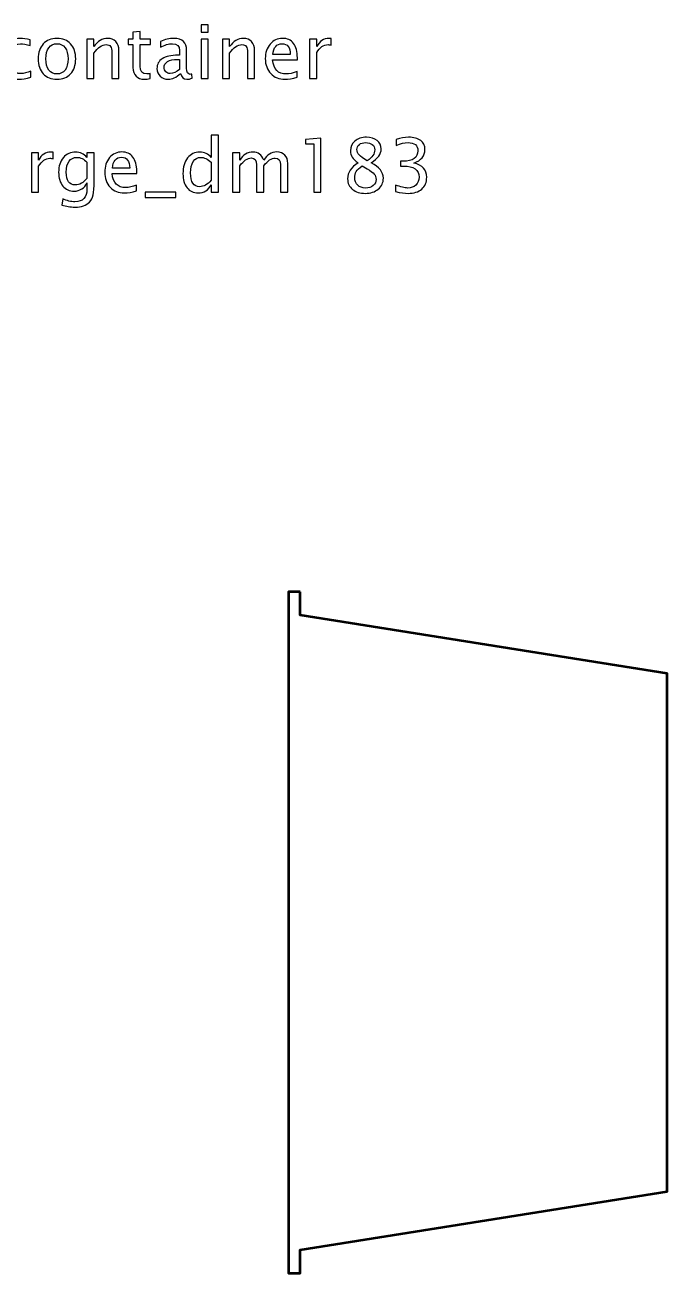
# Model space of a CAD drawing. Header units: centimetres. Extents: x -17.7 to 15.2, y -27.6 to 36.6.
# Drawn here: x 4.22 to 15.25, y 15.15 to 36.59 of the extents above; entities that cross this region are included whole.
import ezdxf

# ---------------------------------------------------------------- set-up
doc = ezdxf.new("R2010")
doc.units = ezdxf.units.CM
doc.header["$MEASUREMENT"] = 0
doc.layers.add('Layer 1', color=7, linetype='Continuous')

msp = doc.modelspace()

# ---------------------------------------------------------------- linework, layer by layer
at = {"layer": 'Layer 1'}
for points, knots in [([(6.3734, 35.67065), (6.33572, 35.66028), (6.30292, 35.6552), (6.27519, 35.6552), (6.27519, 35.6552), (6.21296, 35.6552), (6.16449, 35.67298), (6.12977, 35.70854), (6.12977, 35.70854), (6.09485, 35.7441), (6.07749, 35.79342), (6.07749, 35.85671), (6.07749, 35.85671), (6.07749, 35.85671), (6.07749, 36.2521), (6.07749, 36.2521), (6.07749, 36.2521), (6.07749, 36.2521), (5.99325, 36.2521), (5.99325, 36.2521), (5.99325, 36.2521), (5.99325, 36.2521), (5.99325, 36.34354), (5.99325, 36.34354), (5.99325, 36.34354), (5.99325, 36.34354), (6.07749, 36.34354), (6.07749, 36.34354), (6.07749, 36.34354), (6.07749, 36.34354), (6.07749, 36.46525), (6.07749, 36.46525), (6.07749, 36.46525), (6.07749, 36.46525), (6.19941, 36.47689), (6.19941, 36.47689), (6.19941, 36.47689), (6.19941, 36.47689), (6.19941, 36.34354), (6.19941, 36.34354), (6.19941, 36.34354), (6.19941, 36.34354), (6.37594, 36.34354), (6.37594, 36.34354), (6.37594, 36.34354), (6.37594, 36.34354), (6.37594, 36.2521), (6.37594, 36.2521), (6.37594, 36.2521), (6.37594, 36.2521), (6.19941, 36.2521), (6.19941, 36.2521), (6.19941, 36.2521), (6.19941, 36.2521), (6.19941, 35.87872), (6.19941, 35.87872), (6.19941, 35.87872), (6.19941, 35.79067), (6.23772, 35.74664), (6.31413, 35.74664), (6.31413, 35.74664), (6.33043, 35.74664), (6.35012, 35.74939), (6.3734, 35.75468), (6.3734, 35.75468), (6.3734, 35.75468), (6.3734, 35.67065), (6.3734, 35.67065)], [0, 0, 0, 0, 0.05555556, 0.05555556, 0.05555556, 0.05555556, 0.11111111, 0.11111111, 0.11111111, 0.11111111, 0.16666667, 0.16666667, 0.16666667, 0.16666667, 0.22222222, 0.22222222, 0.22222222, 0.22222222, 0.27777778, 0.27777778, 0.27777778, 0.27777778, 0.33333333, 0.33333333, 0.33333333, 0.33333333, 0.38888889, 0.38888889, 0.38888889, 0.38888889, 0.44444444, 0.44444444, 0.44444444, 0.44444444, 0.5, 0.5, 0.5, 0.5, 0.55555556, 0.55555556, 0.55555556, 0.55555556, 0.61111111, 0.61111111, 0.61111111, 0.61111111, 0.66666667, 0.66666667, 0.66666667, 0.66666667, 0.72222222, 0.72222222, 0.72222222, 0.72222222, 0.77777778, 0.77777778, 0.77777778, 0.77777778, 0.83333333, 0.83333333, 0.83333333, 0.83333333, 0.88888889, 0.88888889, 0.88888889, 0.88888889, 1, 1, 1, 1]), ([(7.24864, 36.46673), (7.24864, 36.46673), (7.24864, 36.58865), (7.24864, 36.58865), (7.24864, 36.58865), (7.24864, 36.58865), (7.37056, 36.58865), (7.37056, 36.58865), (7.37056, 36.58865), (7.37056, 36.58865), (7.37056, 36.46673), (7.37056, 36.46673), (7.37056, 36.46673), (7.37056, 36.46673), (7.24864, 36.46673), (7.24864, 36.46673)], [0, 0, 0, 0, 0.2, 0.2, 0.2, 0.2, 0.4, 0.4, 0.4, 0.4, 0.6, 0.6, 0.6, 0.6, 1, 1, 1, 1]), ([(4.32087, 35.69076), (4.24192, 35.66705), (4.17376, 35.6552), (4.1164, 35.6552), (4.1164, 35.6552), (4.02538, 35.6552), (3.95003, 35.68886), (3.89013, 35.75595), (3.89013, 35.75595), (3.83023, 35.82326), (3.80017, 35.90814), (3.80017, 36.01038), (3.80017, 36.01038), (3.80017, 36.1196), (3.8298, 36.2049), (3.88907, 36.26586), (3.88907, 36.26586), (3.94834, 36.32703), (4.0311, 36.35751), (4.13736, 36.35751), (4.13736, 36.35751), (4.18964, 36.35751), (4.24848, 36.35031), (4.31325, 36.33592), (4.31325, 36.33592), (4.31325, 36.33592), (4.31325, 36.23305), (4.31325, 36.23305), (4.31325, 36.23305), (4.24446, 36.25337), (4.18837, 36.26353), (4.14519, 36.26353), (4.14519, 36.26353), (4.08253, 36.26353), (4.03237, 36.24004), (3.9949, 36.19326), (3.9949, 36.19326), (3.95744, 36.14648), (3.9386, 36.08404), (3.9386, 36.00614), (3.9386, 36.00614), (3.9386, 35.93058), (3.95807, 35.86962), (3.99681, 35.82284), (3.99681, 35.82284), (4.03554, 35.77627), (4.08613, 35.75299), (4.149, 35.75299), (4.149, 35.75299), (4.20467, 35.75299), (4.26182, 35.76738), (4.32087, 35.79617), (4.32087, 35.79617), (4.32087, 35.79617), (4.32087, 35.69076), (4.32087, 35.69076)], [0, 0, 0, 0, 0.06666667, 0.06666667, 0.06666667, 0.06666667, 0.13333333, 0.13333333, 0.13333333, 0.13333333, 0.2, 0.2, 0.2, 0.2, 0.26666667, 0.26666667, 0.26666667, 0.26666667, 0.33333333, 0.33333333, 0.33333333, 0.33333333, 0.4, 0.4, 0.4, 0.4, 0.46666667, 0.46666667, 0.46666667, 0.46666667, 0.53333333, 0.53333333, 0.53333333, 0.53333333, 0.6, 0.6, 0.6, 0.6, 0.66666667, 0.66666667, 0.66666667, 0.66666667, 0.73333333, 0.73333333, 0.73333333, 0.73333333, 0.8, 0.8, 0.8, 0.8, 0.86666667, 0.86666667, 0.86666667, 0.86666667, 1, 1, 1, 1]), ([(4.77193, 35.6552), (4.67308, 35.6552), (4.59477, 35.68674), (4.53719, 35.74982), (4.53719, 35.74982), (4.47941, 35.81289), (4.45062, 35.89862), (4.45062, 36.00678), (4.45062, 36.00678), (4.45062, 36.11473), (4.47941, 36.20024), (4.53719, 36.26311), (4.53719, 36.26311), (4.59477, 36.32597), (4.67308, 36.35751), (4.77193, 36.35751), (4.77193, 36.35751), (4.87078, 36.35751), (4.9491, 36.32597), (5.00667, 36.26311), (5.00667, 36.26311), (5.06445, 36.20024), (5.09324, 36.11473), (5.09324, 36.00678), (5.09324, 36.00678), (5.09324, 35.89862), (5.06445, 35.81289), (5.00667, 35.74982), (5.00667, 35.74982), (4.9491, 35.68674), (4.87078, 35.6552), (4.77193, 35.6552)], [0, 0, 0, 0, 0.11111111, 0.11111111, 0.11111111, 0.11111111, 0.22222222, 0.22222222, 0.22222222, 0.22222222, 0.33333333, 0.33333333, 0.33333333, 0.33333333, 0.44444444, 0.44444444, 0.44444444, 0.44444444, 0.55555556, 0.55555556, 0.55555556, 0.55555556, 0.66666667, 0.66666667, 0.66666667, 0.66666667, 0.77777778, 0.77777778, 0.77777778, 0.77777778, 1, 1, 1, 1]), ([(4.77172, 35.74664), (4.83204, 35.74664), (4.87903, 35.76929), (4.91248, 35.8148), (4.91248, 35.8148), (4.94571, 35.86009), (4.96243, 35.92423), (4.96243, 36.00678), (4.96243, 36.00678), (4.96243, 36.08912), (4.94571, 36.15304), (4.91248, 36.19834), (4.91248, 36.19834), (4.87903, 36.24342), (4.83204, 36.26607), (4.77172, 36.26607), (4.77172, 36.26607), (4.71118, 36.26607), (4.66419, 36.24342), (4.63117, 36.19834), (4.63117, 36.19834), (4.59794, 36.15304), (4.58143, 36.08912), (4.58143, 36.00678), (4.58143, 36.00678), (4.58143, 35.92423), (4.59794, 35.86009), (4.63117, 35.8148), (4.63117, 35.8148), (4.66419, 35.76929), (4.71118, 35.74664), (4.77172, 35.74664)], [0, 0, 0, 0, 0.11111111, 0.11111111, 0.11111111, 0.11111111, 0.22222222, 0.22222222, 0.22222222, 0.22222222, 0.33333333, 0.33333333, 0.33333333, 0.33333333, 0.44444444, 0.44444444, 0.44444444, 0.44444444, 0.55555556, 0.55555556, 0.55555556, 0.55555556, 0.66666667, 0.66666667, 0.66666667, 0.66666667, 0.77777778, 0.77777778, 0.77777778, 0.77777778, 1, 1, 1, 1]), ([(5.28416, 35.67044), (5.28416, 35.67044), (5.28416, 36.34354), (5.28416, 36.34354), (5.28416, 36.34354), (5.28416, 36.34354), (5.40608, 36.34354), (5.40608, 36.34354), (5.40608, 36.34354), (5.40608, 36.34354), (5.40608, 36.21633), (5.40608, 36.21633), (5.40608, 36.21633), (5.47064, 36.31052), (5.5498, 36.35751), (5.64336, 36.35751), (5.64336, 36.35751), (5.7022, 36.35751), (5.74898, 36.3391), (5.78348, 36.30205), (5.78348, 36.30205), (5.81798, 36.26522), (5.83534, 36.21548), (5.83534, 36.15325), (5.83534, 36.15325), (5.83534, 36.15325), (5.83534, 35.67044), (5.83534, 35.67044), (5.83534, 35.67044), (5.83534, 35.67044), (5.71342, 35.67044), (5.71342, 35.67044), (5.71342, 35.67044), (5.71342, 35.67044), (5.71342, 36.11346), (5.71342, 36.11346), (5.71342, 36.11346), (5.71342, 36.16341), (5.70601, 36.19897), (5.69141, 36.22014), (5.69141, 36.22014), (5.67659, 36.24152), (5.65225, 36.2521), (5.61817, 36.2521), (5.61817, 36.2521), (5.54324, 36.2521), (5.47254, 36.20321), (5.40608, 36.10542), (5.40608, 36.10542), (5.40608, 36.10542), (5.40608, 35.67044), (5.40608, 35.67044), (5.40608, 35.67044), (5.40608, 35.67044), (5.28416, 35.67044), (5.28416, 35.67044)], [0, 0, 0, 0, 0.06666667, 0.06666667, 0.06666667, 0.06666667, 0.13333333, 0.13333333, 0.13333333, 0.13333333, 0.2, 0.2, 0.2, 0.2, 0.26666667, 0.26666667, 0.26666667, 0.26666667, 0.33333333, 0.33333333, 0.33333333, 0.33333333, 0.4, 0.4, 0.4, 0.4, 0.46666667, 0.46666667, 0.46666667, 0.46666667, 0.53333333, 0.53333333, 0.53333333, 0.53333333, 0.6, 0.6, 0.6, 0.6, 0.66666667, 0.66666667, 0.66666667, 0.66666667, 0.73333333, 0.73333333, 0.73333333, 0.73333333, 0.8, 0.8, 0.8, 0.8, 0.86666667, 0.86666667, 0.86666667, 0.86666667, 1, 1, 1, 1]), ([(6.89431, 35.75617), (6.82108, 35.68886), (6.75059, 35.6552), (6.68286, 35.6552), (6.68286, 35.6552), (6.62719, 35.6552), (6.58083, 35.67256), (6.54422, 35.70748), (6.54422, 35.70748), (6.50739, 35.74241), (6.48897, 35.78643), (6.48897, 35.83956), (6.48897, 35.83956), (6.48897, 35.91301), (6.51987, 35.96953), (6.58168, 36.0089), (6.58168, 36.0089), (6.64349, 36.04827), (6.73218, 36.06795), (6.84775, 36.06795), (6.84775, 36.06795), (6.84775, 36.06795), (6.87632, 36.06795), (6.87632, 36.06795), (6.87632, 36.06795), (6.87632, 36.06795), (6.87632, 36.14902), (6.87632, 36.14902), (6.87632, 36.14902), (6.87632, 36.22712), (6.83568, 36.26607), (6.75419, 36.26607), (6.75419, 36.26607), (6.69111, 36.26607), (6.62211, 36.24617), (6.54739, 36.20638), (6.54739, 36.20638), (6.54739, 36.20638), (6.54739, 36.30671), (6.54739, 36.30671), (6.54739, 36.30671), (6.62952, 36.34058), (6.70699, 36.35751), (6.77959, 36.35751), (6.77959, 36.35751), (6.85431, 36.35751), (6.90955, 36.34058), (6.9449, 36.3065), (6.9449, 36.3065), (6.98046, 36.27242), (6.99824, 36.21993), (6.99824, 36.14902), (6.99824, 36.14902), (6.99824, 36.14902), (6.99824, 35.84485), (6.99824, 35.84485), (6.99824, 35.84485), (6.99824, 35.77522), (7.01962, 35.74029), (7.06259, 35.74029), (7.06259, 35.74029), (7.06788, 35.74029), (7.07571, 35.74114), (7.08608, 35.74283), (7.08608, 35.74283), (7.08608, 35.74283), (7.09476, 35.6751), (7.09476, 35.6751), (7.09476, 35.6751), (7.06703, 35.66176), (7.03655, 35.6552), (7.00311, 35.6552), (7.00311, 35.6552), (6.94617, 35.6552), (6.90998, 35.68886), (6.89431, 35.75617)], [0, 0, 0, 0, 0.05, 0.05, 0.05, 0.05, 0.1, 0.1, 0.1, 0.1, 0.15, 0.15, 0.15, 0.15, 0.2, 0.2, 0.2, 0.2, 0.25, 0.25, 0.25, 0.25, 0.3, 0.3, 0.3, 0.3, 0.35, 0.35, 0.35, 0.35, 0.4, 0.4, 0.4, 0.4, 0.45, 0.45, 0.45, 0.45, 0.5, 0.5, 0.5, 0.5, 0.55, 0.55, 0.55, 0.55, 0.6, 0.6, 0.6, 0.6, 0.65, 0.65, 0.65, 0.65, 0.7, 0.7, 0.7, 0.7, 0.75, 0.75, 0.75, 0.75, 0.8, 0.8, 0.8, 0.8, 0.85, 0.85, 0.85, 0.85, 0.9, 0.9, 0.9, 0.9, 1, 1, 1, 1]), ([(7.24864, 35.67044), (7.24864, 35.67044), (7.24864, 36.34354), (7.24864, 36.34354), (7.24864, 36.34354), (7.24864, 36.34354), (7.37056, 36.34354), (7.37056, 36.34354), (7.37056, 36.34354), (7.37056, 36.34354), (7.37056, 35.67044), (7.37056, 35.67044), (7.37056, 35.67044), (7.37056, 35.67044), (7.24864, 35.67044), (7.24864, 35.67044)], [0, 0, 0, 0, 0.2, 0.2, 0.2, 0.2, 0.4, 0.4, 0.4, 0.4, 0.6, 0.6, 0.6, 0.6, 1, 1, 1, 1]), ([(7.61567, 35.67044), (7.61567, 35.67044), (7.61567, 36.34354), (7.61567, 36.34354), (7.61567, 36.34354), (7.61567, 36.34354), (7.73759, 36.34354), (7.73759, 36.34354), (7.73759, 36.34354), (7.73759, 36.34354), (7.73759, 36.21633), (7.73759, 36.21633), (7.73759, 36.21633), (7.80215, 36.31052), (7.88131, 36.35751), (7.97487, 36.35751), (7.97487, 36.35751), (8.03371, 36.35751), (8.08049, 36.3391), (8.11499, 36.30205), (8.11499, 36.30205), (8.14949, 36.26522), (8.16685, 36.21548), (8.16685, 36.15325), (8.16685, 36.15325), (8.16685, 36.15325), (8.16685, 35.67044), (8.16685, 35.67044), (8.16685, 35.67044), (8.16685, 35.67044), (8.04493, 35.67044), (8.04493, 35.67044), (8.04493, 35.67044), (8.04493, 35.67044), (8.04493, 36.11346), (8.04493, 36.11346), (8.04493, 36.11346), (8.04493, 36.16341), (8.03752, 36.19897), (8.02292, 36.22014), (8.02292, 36.22014), (8.0081, 36.24152), (7.98376, 36.2521), (7.94968, 36.2521), (7.94968, 36.2521), (7.87475, 36.2521), (7.80405, 36.20321), (7.73759, 36.10542), (7.73759, 36.10542), (7.73759, 36.10542), (7.73759, 35.67044), (7.73759, 35.67044), (7.73759, 35.67044), (7.73759, 35.67044), (7.61567, 35.67044), (7.61567, 35.67044)], [0, 0, 0, 0, 0.06666667, 0.06666667, 0.06666667, 0.06666667, 0.13333333, 0.13333333, 0.13333333, 0.13333333, 0.2, 0.2, 0.2, 0.2, 0.26666667, 0.26666667, 0.26666667, 0.26666667, 0.33333333, 0.33333333, 0.33333333, 0.33333333, 0.4, 0.4, 0.4, 0.4, 0.46666667, 0.46666667, 0.46666667, 0.46666667, 0.53333333, 0.53333333, 0.53333333, 0.53333333, 0.6, 0.6, 0.6, 0.6, 0.66666667, 0.66666667, 0.66666667, 0.66666667, 0.73333333, 0.73333333, 0.73333333, 0.73333333, 0.8, 0.8, 0.8, 0.8, 0.86666667, 0.86666667, 0.86666667, 0.86666667, 1, 1, 1, 1]), ([(8.89795, 35.69203), (8.81604, 35.66748), (8.74597, 35.6552), (8.68755, 35.6552), (8.68755, 35.6552), (8.58786, 35.6552), (8.50679, 35.68822), (8.44435, 35.75405), (8.44435, 35.75405), (8.38191, 35.81988), (8.35058, 35.90518), (8.35058, 36.01017), (8.35058, 36.01017), (8.35058, 36.11198), (8.3781, 36.19559), (8.43334, 36.26099), (8.43334, 36.26099), (8.48859, 36.32618), (8.55928, 36.35878), (8.64543, 36.35878), (8.64543, 36.35878), (8.72692, 36.35878), (8.79, 36.32978), (8.83445, 36.27179), (8.83445, 36.27179), (8.8789, 36.21379), (8.90113, 36.13166), (8.90113, 36.02519), (8.90113, 36.02519), (8.90113, 36.02519), (8.90049, 35.98794), (8.90049, 35.98794), (8.90049, 35.98794), (8.90049, 35.98794), (8.47504, 35.98794), (8.47504, 35.98794), (8.47504, 35.98794), (8.49282, 35.82707), (8.57135, 35.74664), (8.71041, 35.74664), (8.71041, 35.74664), (8.76143, 35.74664), (8.82387, 35.76103), (8.89795, 35.78982), (8.89795, 35.78982), (8.89795, 35.78982), (8.89795, 35.69203), (8.89795, 35.69203)], [0, 0, 0, 0, 0.07692308, 0.07692308, 0.07692308, 0.07692308, 0.15384615, 0.15384615, 0.15384615, 0.15384615, 0.23076923, 0.23076923, 0.23076923, 0.23076923, 0.30769231, 0.30769231, 0.30769231, 0.30769231, 0.38461538, 0.38461538, 0.38461538, 0.38461538, 0.46153846, 0.46153846, 0.46153846, 0.46153846, 0.53846154, 0.53846154, 0.53846154, 0.53846154, 0.61538462, 0.61538462, 0.61538462, 0.61538462, 0.69230769, 0.69230769, 0.69230769, 0.69230769, 0.76923077, 0.76923077, 0.76923077, 0.76923077, 0.84615385, 0.84615385, 0.84615385, 0.84615385, 1, 1, 1, 1]), ([(8.48139, 36.07938), (8.48139, 36.07938), (8.77857, 36.07938), (8.77857, 36.07938), (8.77857, 36.07938), (8.77857, 36.20469), (8.73179, 36.26734), (8.63845, 36.26734), (8.63845, 36.26734), (8.54447, 36.26734), (8.49219, 36.20469), (8.48139, 36.07938)], [0, 0, 0, 0, 0.25, 0.25, 0.25, 0.25, 0.5, 0.5, 0.5, 0.5, 1, 1, 1, 1]), ([(9.11152, 35.67044), (9.11152, 35.67044), (9.11152, 36.34354), (9.11152, 36.34354), (9.11152, 36.34354), (9.11152, 36.34354), (9.23344, 36.34354), (9.23344, 36.34354), (9.23344, 36.34354), (9.23344, 36.34354), (9.23344, 36.21633), (9.23344, 36.21633), (9.23344, 36.21633), (9.28191, 36.31052), (9.35219, 36.35751), (9.44447, 36.35751), (9.44447, 36.35751), (9.45696, 36.35751), (9.47008, 36.35645), (9.48363, 36.35434), (9.48363, 36.35434), (9.48363, 36.35434), (9.48363, 36.24025), (9.48363, 36.24025), (9.48363, 36.24025), (9.46246, 36.24723), (9.44384, 36.25083), (9.42775, 36.25083), (9.42775, 36.25083), (9.35028, 36.25083), (9.28551, 36.20511), (9.23344, 36.11346), (9.23344, 36.11346), (9.23344, 36.11346), (9.23344, 35.67044), (9.23344, 35.67044), (9.23344, 35.67044), (9.23344, 35.67044), (9.11152, 35.67044), (9.11152, 35.67044)], [0, 0, 0, 0, 0.09090909, 0.09090909, 0.09090909, 0.09090909, 0.18181818, 0.18181818, 0.18181818, 0.18181818, 0.27272727, 0.27272727, 0.27272727, 0.27272727, 0.36363636, 0.36363636, 0.36363636, 0.36363636, 0.45454545, 0.45454545, 0.45454545, 0.45454545, 0.54545455, 0.54545455, 0.54545455, 0.54545455, 0.63636364, 0.63636364, 0.63636364, 0.63636364, 0.72727273, 0.72727273, 0.72727273, 0.72727273, 0.81818182, 0.81818182, 0.81818182, 0.81818182, 1, 1, 1, 1]), ([(6.87632, 35.82263), (6.87632, 35.82263), (6.87632, 35.99556), (6.87632, 35.99556), (6.87632, 35.99556), (6.87632, 35.99556), (6.83716, 35.99683), (6.83716, 35.99683), (6.83716, 35.99683), (6.76943, 35.99683), (6.71482, 35.98434), (6.67312, 35.95937), (6.67312, 35.95937), (6.63163, 35.93418), (6.61089, 35.90095), (6.61089, 35.85946), (6.61089, 35.85946), (6.61089, 35.83046), (6.62126, 35.80591), (6.64179, 35.7858), (6.64179, 35.7858), (6.66254, 35.76569), (6.68773, 35.75553), (6.71757, 35.75553), (6.71757, 35.75553), (6.76837, 35.75553), (6.82129, 35.77797), (6.87632, 35.82263)], [0, 0, 0, 0, 0.125, 0.125, 0.125, 0.125, 0.25, 0.25, 0.25, 0.25, 0.375, 0.375, 0.375, 0.375, 0.5, 0.5, 0.5, 0.5, 0.625, 0.625, 0.625, 0.625, 0.75, 0.75, 0.75, 0.75, 1, 1, 1, 1]), ([(7.42209, 33.71887), (7.42209, 33.71887), (7.42209, 33.84524), (7.42209, 33.84524), (7.42209, 33.84524), (7.37235, 33.75083), (7.29742, 33.70363), (7.1973, 33.70363), (7.1973, 33.70363), (7.11602, 33.70363), (7.0521, 33.73305), (7.00553, 33.79211), (7.00553, 33.79211), (6.95896, 33.85116), (6.93568, 33.93181), (6.93568, 34.03404), (6.93568, 34.03404), (6.93568, 34.1458), (6.96214, 34.23576), (7.01484, 34.30392), (7.01484, 34.30392), (7.06776, 34.37186), (7.13719, 34.40594), (7.22334, 34.40594), (7.22334, 34.40594), (7.30313, 34.40594), (7.3696, 34.37546), (7.42209, 34.31429), (7.42209, 34.31429), (7.42209, 34.31429), (7.42209, 34.69804), (7.42209, 34.69804), (7.42209, 34.69804), (7.42209, 34.69804), (7.54401, 34.69804), (7.54401, 34.69804), (7.54401, 34.69804), (7.54401, 34.69804), (7.54401, 33.71887), (7.54401, 33.71887), (7.54401, 33.71887), (7.54401, 33.71887), (7.42209, 33.71887), (7.42209, 33.71887)], [0, 0, 0, 0, 0.08333333, 0.08333333, 0.08333333, 0.08333333, 0.16666667, 0.16666667, 0.16666667, 0.16666667, 0.25, 0.25, 0.25, 0.25, 0.33333333, 0.33333333, 0.33333333, 0.33333333, 0.41666667, 0.41666667, 0.41666667, 0.41666667, 0.5, 0.5, 0.5, 0.5, 0.58333333, 0.58333333, 0.58333333, 0.58333333, 0.66666667, 0.66666667, 0.66666667, 0.66666667, 0.75, 0.75, 0.75, 0.75, 0.83333333, 0.83333333, 0.83333333, 0.83333333, 1, 1, 1, 1]), ([(9.18485, 33.71887), (9.18485, 33.71887), (9.18485, 34.54564), (9.18485, 34.54564), (9.18485, 34.54564), (9.18485, 34.54564), (9.0388, 34.54564), (9.0388, 34.54564), (9.0388, 34.54564), (9.0388, 34.54564), (9.0388, 34.62184), (9.0388, 34.62184), (9.0388, 34.62184), (9.0388, 34.62184), (9.30677, 34.6447), (9.30677, 34.6447), (9.30677, 34.6447), (9.30677, 34.6447), (9.30677, 33.71887), (9.30677, 33.71887), (9.30677, 33.71887), (9.30677, 33.71887), (9.18485, 33.71887), (9.18485, 33.71887)], [0, 0, 0, 0, 0.14285714, 0.14285714, 0.14285714, 0.14285714, 0.28571429, 0.28571429, 0.28571429, 0.28571429, 0.42857143, 0.42857143, 0.42857143, 0.42857143, 0.57142857, 0.57142857, 0.57142857, 0.57142857, 0.71428571, 0.71428571, 0.71428571, 0.71428571, 1, 1, 1, 1]), ([(9.94727, 34.21862), (9.89689, 34.25375), (9.86176, 34.28635), (9.84207, 34.31662), (9.84207, 34.31662), (9.82239, 34.34667), (9.81265, 34.38308), (9.81265, 34.42563), (9.81265, 34.42563), (9.81265, 34.49505), (9.83805, 34.55157), (9.88864, 34.59496), (9.88864, 34.59496), (9.93944, 34.63835), (10.00569, 34.65994), (10.08739, 34.65994), (10.08739, 34.65994), (10.16275, 34.65994), (10.22392, 34.64153), (10.2707, 34.6047), (10.2707, 34.6047), (10.31748, 34.56808), (10.34097, 34.52024), (10.34097, 34.46161), (10.34097, 34.46161), (10.34097, 34.37271), (10.28403, 34.29164), (10.17037, 34.21862), (10.17037, 34.21862), (10.30859, 34.15088), (10.3778, 34.06346), (10.3778, 33.95636), (10.3778, 33.95636), (10.3778, 33.87995), (10.3488, 33.81751), (10.29102, 33.76882), (10.29102, 33.76882), (10.23323, 33.72035), (10.15894, 33.69601), (10.06792, 33.69601), (10.06792, 33.69601), (9.97712, 33.69601), (9.90388, 33.71887), (9.848, 33.76459), (9.848, 33.76459), (9.79233, 33.8101), (9.76439, 33.87021), (9.76439, 33.94451), (9.76439, 33.94451), (9.76439, 34.05457), (9.82535, 34.1458), (9.94727, 34.21862)], [0, 0, 0, 0, 0.07142857, 0.07142857, 0.07142857, 0.07142857, 0.14285714, 0.14285714, 0.14285714, 0.14285714, 0.21428571, 0.21428571, 0.21428571, 0.21428571, 0.28571429, 0.28571429, 0.28571429, 0.28571429, 0.35714286, 0.35714286, 0.35714286, 0.35714286, 0.42857143, 0.42857143, 0.42857143, 0.42857143, 0.5, 0.5, 0.5, 0.5, 0.57142857, 0.57142857, 0.57142857, 0.57142857, 0.64285714, 0.64285714, 0.64285714, 0.64285714, 0.71428571, 0.71428571, 0.71428571, 0.71428571, 0.78571429, 0.78571429, 0.78571429, 0.78571429, 0.85714286, 0.85714286, 0.85714286, 0.85714286, 1, 1, 1, 1]), ([(10.10221, 34.25693), (10.18772, 34.31344), (10.23048, 34.3761), (10.23048, 34.44531), (10.23048, 34.44531), (10.23048, 34.48235), (10.21609, 34.51199), (10.18751, 34.53463), (10.18751, 34.53463), (10.15873, 34.55728), (10.12126, 34.5685), (10.07491, 34.5685), (10.07491, 34.5685), (10.03003, 34.5685), (9.99341, 34.55749), (9.96526, 34.53527), (9.96526, 34.53527), (9.93711, 34.51304), (9.92314, 34.48447), (9.92314, 34.44912), (9.92314, 34.44912), (9.92314, 34.41483), (9.93584, 34.38393), (9.96124, 34.35641), (9.96124, 34.35641), (9.98664, 34.32911), (10.03363, 34.29587), (10.10221, 34.25693)], [0, 0, 0, 0, 0.125, 0.125, 0.125, 0.125, 0.25, 0.25, 0.25, 0.25, 0.375, 0.375, 0.375, 0.375, 0.5, 0.5, 0.5, 0.5, 0.625, 0.625, 0.625, 0.625, 0.75, 0.75, 0.75, 0.75, 1, 1, 1, 1]), ([(10.58777, 33.72522), (10.58777, 33.72522), (10.58777, 33.83952), (10.58777, 33.83952), (10.58777, 33.83952), (10.67498, 33.80481), (10.74335, 33.78745), (10.79351, 33.78745), (10.79351, 33.78745), (10.85257, 33.78745), (10.90019, 33.80438), (10.93681, 33.83846), (10.93681, 33.83846), (10.97343, 33.87254), (10.99163, 33.91699), (10.99163, 33.9716), (10.99163, 33.9716), (10.99163, 34.10114), (10.90146, 34.16591), (10.72112, 34.16591), (10.72112, 34.16591), (10.72112, 34.16591), (10.67286, 34.16591), (10.67286, 34.16591), (10.67286, 34.16591), (10.67286, 34.16591), (10.67286, 34.24783), (10.67286, 34.24783), (10.67286, 34.24783), (10.67286, 34.24783), (10.71562, 34.24846), (10.71562, 34.24846), (10.71562, 34.24846), (10.88516, 34.24846), (10.97004, 34.30815), (10.97004, 34.42774), (10.97004, 34.42774), (10.97004, 34.52151), (10.91374, 34.5685), (10.80134, 34.5685), (10.80134, 34.5685), (10.74102, 34.5685), (10.67413, 34.55114), (10.60047, 34.51643), (10.60047, 34.51643), (10.60047, 34.51643), (10.60047, 34.62311), (10.60047, 34.62311), (10.60047, 34.62311), (10.67265, 34.64766), (10.74229, 34.65994), (10.80917, 34.65994), (10.80917, 34.65994), (10.90019, 34.65994), (10.97025, 34.64174), (11.01894, 34.60533), (11.01894, 34.60533), (11.06762, 34.56914), (11.09196, 34.51643), (11.09196, 34.44743), (11.09196, 34.44743), (11.09196, 34.33969), (11.02825, 34.26285), (10.90061, 34.21713), (10.90061, 34.21713), (11.04857, 34.18263), (11.12244, 34.10156), (11.12244, 33.97351), (11.12244, 33.97351), (11.12244, 33.88715), (11.09387, 33.8192), (11.03693, 33.76988), (11.03693, 33.76988), (10.97999, 33.72056), (10.90167, 33.69601), (10.80219, 33.69601), (10.80219, 33.69601), (10.74546, 33.69601), (10.67413, 33.70575), (10.58777, 33.72522)], [0, 0, 0, 0, 0.04761905, 0.04761905, 0.04761905, 0.04761905, 0.0952381, 0.0952381, 0.0952381, 0.0952381, 0.14285714, 0.14285714, 0.14285714, 0.14285714, 0.19047619, 0.19047619, 0.19047619, 0.19047619, 0.23809524, 0.23809524, 0.23809524, 0.23809524, 0.28571429, 0.28571429, 0.28571429, 0.28571429, 0.33333333, 0.33333333, 0.33333333, 0.33333333, 0.38095238, 0.38095238, 0.38095238, 0.38095238, 0.42857143, 0.42857143, 0.42857143, 0.42857143, 0.47619048, 0.47619048, 0.47619048, 0.47619048, 0.52380952, 0.52380952, 0.52380952, 0.52380952, 0.57142857, 0.57142857, 0.57142857, 0.57142857, 0.61904762, 0.61904762, 0.61904762, 0.61904762, 0.66666667, 0.66666667, 0.66666667, 0.66666667, 0.71428571, 0.71428571, 0.71428571, 0.71428571, 0.76190476, 0.76190476, 0.76190476, 0.76190476, 0.80952381, 0.80952381, 0.80952381, 0.80952381, 0.85714286, 0.85714286, 0.85714286, 0.85714286, 0.9047619, 0.9047619, 0.9047619, 0.9047619, 1, 1, 1, 1]), ([(4.33493, 33.71887), (4.33493, 33.71887), (4.33493, 34.39197), (4.33493, 34.39197), (4.33493, 34.39197), (4.33493, 34.39197), (4.45685, 34.39197), (4.45685, 34.39197), (4.45685, 34.39197), (4.45685, 34.39197), (4.45685, 34.26476), (4.45685, 34.26476), (4.45685, 34.26476), (4.50532, 34.35895), (4.5756, 34.40594), (4.66788, 34.40594), (4.66788, 34.40594), (4.68037, 34.40594), (4.69349, 34.40488), (4.70704, 34.40277), (4.70704, 34.40277), (4.70704, 34.40277), (4.70704, 34.28868), (4.70704, 34.28868), (4.70704, 34.28868), (4.68587, 34.29566), (4.66725, 34.29926), (4.65116, 34.29926), (4.65116, 34.29926), (4.57369, 34.29926), (4.50892, 34.25354), (4.45685, 34.16189), (4.45685, 34.16189), (4.45685, 34.16189), (4.45685, 33.71887), (4.45685, 33.71887), (4.45685, 33.71887), (4.45685, 33.71887), (4.33493, 33.71887), (4.33493, 33.71887)], [0, 0, 0, 0, 0.09090909, 0.09090909, 0.09090909, 0.09090909, 0.18181818, 0.18181818, 0.18181818, 0.18181818, 0.27272727, 0.27272727, 0.27272727, 0.27272727, 0.36363636, 0.36363636, 0.36363636, 0.36363636, 0.45454545, 0.45454545, 0.45454545, 0.45454545, 0.54545455, 0.54545455, 0.54545455, 0.54545455, 0.63636364, 0.63636364, 0.63636364, 0.63636364, 0.72727273, 0.72727273, 0.72727273, 0.72727273, 0.81818182, 0.81818182, 0.81818182, 0.81818182, 1, 1, 1, 1]), ([(4.85711, 33.49535), (4.85711, 33.49535), (4.8715, 33.60076), (4.8715, 33.60076), (4.8715, 33.60076), (4.9422, 33.56774), (5.01226, 33.55123), (5.08148, 33.55123), (5.08148, 33.55123), (5.21885, 33.55123), (5.28764, 33.62404), (5.28764, 33.76946), (5.28764, 33.76946), (5.28764, 33.76946), (5.28764, 33.87529), (5.28764, 33.87529), (5.28764, 33.87529), (5.26647, 33.83063), (5.23642, 33.79613), (5.19726, 33.77136), (5.19726, 33.77136), (5.1581, 33.7466), (5.1145, 33.73411), (5.06645, 33.73411), (5.06645, 33.73411), (4.98496, 33.73411), (4.9204, 33.76332), (4.87277, 33.82174), (4.87277, 33.82174), (4.82515, 33.88016), (4.80123, 33.95932), (4.80123, 34.05923), (4.80123, 34.05923), (4.80123, 34.16147), (4.82832, 34.24486), (4.88251, 34.30942), (4.88251, 34.30942), (4.93691, 34.37377), (5.00697, 34.40594), (5.09312, 34.40594), (5.09312, 34.40594), (5.16847, 34.40594), (5.23345, 34.37546), (5.28764, 34.31429), (5.28764, 34.31429), (5.28764, 34.31429), (5.28764, 34.39197), (5.28764, 34.39197), (5.28764, 34.39197), (5.28764, 34.39197), (5.40956, 34.39197), (5.40956, 34.39197), (5.40956, 34.39197), (5.40956, 34.39197), (5.40956, 33.9026), (5.40956, 33.9026), (5.40956, 33.9026), (5.40956, 33.7974), (5.40406, 33.71951), (5.39305, 33.66892), (5.39305, 33.66892), (5.38226, 33.61833), (5.36151, 33.57684), (5.33146, 33.54467), (5.33146, 33.54467), (5.27812, 33.48815), (5.19472, 33.45979), (5.08148, 33.45979), (5.08148, 33.45979), (5.0038, 33.45979), (4.92908, 33.47164), (4.85711, 33.49535)], [0, 0, 0, 0, 0.05263158, 0.05263158, 0.05263158, 0.05263158, 0.10526316, 0.10526316, 0.10526316, 0.10526316, 0.15789474, 0.15789474, 0.15789474, 0.15789474, 0.21052632, 0.21052632, 0.21052632, 0.21052632, 0.26315789, 0.26315789, 0.26315789, 0.26315789, 0.31578947, 0.31578947, 0.31578947, 0.31578947, 0.36842105, 0.36842105, 0.36842105, 0.36842105, 0.42105263, 0.42105263, 0.42105263, 0.42105263, 0.47368421, 0.47368421, 0.47368421, 0.47368421, 0.52631579, 0.52631579, 0.52631579, 0.52631579, 0.57894737, 0.57894737, 0.57894737, 0.57894737, 0.63157895, 0.63157895, 0.63157895, 0.63157895, 0.68421053, 0.68421053, 0.68421053, 0.68421053, 0.73684211, 0.73684211, 0.73684211, 0.73684211, 0.78947368, 0.78947368, 0.78947368, 0.78947368, 0.84210526, 0.84210526, 0.84210526, 0.84210526, 0.89473684, 0.89473684, 0.89473684, 0.89473684, 1, 1, 1, 1]), ([(5.28764, 33.9517), (5.28764, 33.9517), (5.28764, 34.23089), (5.28764, 34.23089), (5.28764, 34.23089), (5.23388, 34.28656), (5.17525, 34.3145), (5.11196, 34.3145), (5.11196, 34.3145), (5.05565, 34.3145), (5.01163, 34.29206), (4.97988, 34.24698), (4.97988, 34.24698), (4.94792, 34.20211), (4.93204, 34.13966), (4.93204, 34.06008), (4.93204, 34.06008), (4.93204, 33.91382), (4.9839, 33.84079), (5.08783, 33.84079), (5.08783, 33.84079), (5.15852, 33.84079), (5.2252, 33.87783), (5.28764, 33.9517)], [0, 0, 0, 0, 0.14285714, 0.14285714, 0.14285714, 0.14285714, 0.28571429, 0.28571429, 0.28571429, 0.28571429, 0.42857143, 0.42857143, 0.42857143, 0.42857143, 0.57142857, 0.57142857, 0.57142857, 0.57142857, 0.71428571, 0.71428571, 0.71428571, 0.71428571, 1, 1, 1, 1]), ([(6.14045, 33.74046), (6.05854, 33.71591), (5.98847, 33.70363), (5.93005, 33.70363), (5.93005, 33.70363), (5.83036, 33.70363), (5.74929, 33.73665), (5.68685, 33.80248), (5.68685, 33.80248), (5.62441, 33.86831), (5.59308, 33.95361), (5.59308, 34.0586), (5.59308, 34.0586), (5.59308, 34.16041), (5.6206, 34.24402), (5.67584, 34.30942), (5.67584, 34.30942), (5.73109, 34.37461), (5.80178, 34.40721), (5.88793, 34.40721), (5.88793, 34.40721), (5.96942, 34.40721), (6.0325, 34.37821), (6.07695, 34.32022), (6.07695, 34.32022), (6.1214, 34.26222), (6.14363, 34.18009), (6.14363, 34.07362), (6.14363, 34.07362), (6.14363, 34.07362), (6.14299, 34.03637), (6.14299, 34.03637), (6.14299, 34.03637), (6.14299, 34.03637), (5.71754, 34.03637), (5.71754, 34.03637), (5.71754, 34.03637), (5.73532, 33.8755), (5.81385, 33.79507), (5.95291, 33.79507), (5.95291, 33.79507), (6.00393, 33.79507), (6.06637, 33.80946), (6.14045, 33.83825), (6.14045, 33.83825), (6.14045, 33.83825), (6.14045, 33.74046), (6.14045, 33.74046)], [0, 0, 0, 0, 0.07692308, 0.07692308, 0.07692308, 0.07692308, 0.15384615, 0.15384615, 0.15384615, 0.15384615, 0.23076923, 0.23076923, 0.23076923, 0.23076923, 0.30769231, 0.30769231, 0.30769231, 0.30769231, 0.38461538, 0.38461538, 0.38461538, 0.38461538, 0.46153846, 0.46153846, 0.46153846, 0.46153846, 0.53846154, 0.53846154, 0.53846154, 0.53846154, 0.61538462, 0.61538462, 0.61538462, 0.61538462, 0.69230769, 0.69230769, 0.69230769, 0.69230769, 0.76923077, 0.76923077, 0.76923077, 0.76923077, 0.84615385, 0.84615385, 0.84615385, 0.84615385, 1, 1, 1, 1]), ([(5.72389, 34.12781), (5.72389, 34.12781), (6.02107, 34.12781), (6.02107, 34.12781), (6.02107, 34.12781), (6.02107, 34.25312), (5.97429, 34.31577), (5.88095, 34.31577), (5.88095, 34.31577), (5.78697, 34.31577), (5.73469, 34.25312), (5.72389, 34.12781)], [0, 0, 0, 0, 0.25, 0.25, 0.25, 0.25, 0.5, 0.5, 0.5, 0.5, 1, 1, 1, 1]), ([(7.42209, 34.23089), (7.3588, 34.28656), (7.2989, 34.3145), (7.24217, 34.3145), (7.24217, 34.3145), (7.18629, 34.3145), (7.14311, 34.29122), (7.11242, 34.24444), (7.11242, 34.24444), (7.08173, 34.19787), (7.06649, 34.13183), (7.06649, 34.04632), (7.06649, 34.04632), (7.06649, 33.88905), (7.11856, 33.81031), (7.22291, 33.81031), (7.22291, 33.81031), (7.29065, 33.81031), (7.35711, 33.84735), (7.42209, 33.92122), (7.42209, 33.92122), (7.42209, 33.92122), (7.42209, 34.23089), (7.42209, 34.23089)], [0, 0, 0, 0, 0.14285714, 0.14285714, 0.14285714, 0.14285714, 0.28571429, 0.28571429, 0.28571429, 0.28571429, 0.42857143, 0.42857143, 0.42857143, 0.42857143, 0.57142857, 0.57142857, 0.57142857, 0.57142857, 0.71428571, 0.71428571, 0.71428571, 0.71428571, 1, 1, 1, 1]), ([(7.78827, 33.71887), (7.78827, 33.71887), (7.78827, 34.39197), (7.78827, 34.39197), (7.78827, 34.39197), (7.78827, 34.39197), (7.91019, 34.39197), (7.91019, 34.39197), (7.91019, 34.39197), (7.91019, 34.39197), (7.91019, 34.26476), (7.91019, 34.26476), (7.91019, 34.26476), (7.96967, 34.35895), (8.04587, 34.40594), (8.13921, 34.40594), (8.13921, 34.40594), (8.22917, 34.40594), (8.29034, 34.35895), (8.32294, 34.26476), (8.32294, 34.26476), (8.38073, 34.3598), (8.45608, 34.40721), (8.54858, 34.40721), (8.54858, 34.40721), (8.60763, 34.40721), (8.65356, 34.38985), (8.68637, 34.35493), (8.68637, 34.35493), (8.71918, 34.32), (8.73569, 34.27111), (8.73569, 34.20824), (8.73569, 34.20824), (8.73569, 34.20824), (8.73569, 33.71887), (8.73569, 33.71887), (8.73569, 33.71887), (8.73569, 33.71887), (8.61377, 33.71887), (8.61377, 33.71887), (8.61377, 33.71887), (8.61377, 33.71887), (8.61377, 34.18814), (8.61377, 34.18814), (8.61377, 34.18814), (8.61377, 34.26476), (8.58329, 34.30307), (8.52233, 34.30307), (8.52233, 34.30307), (8.45904, 34.30307), (8.39258, 34.25841), (8.32294, 34.16887), (8.32294, 34.16887), (8.32294, 34.16887), (8.32294, 33.71887), (8.32294, 33.71887), (8.32294, 33.71887), (8.32294, 33.71887), (8.20102, 33.71887), (8.20102, 33.71887), (8.20102, 33.71887), (8.20102, 33.71887), (8.20102, 34.18856), (8.20102, 34.18856), (8.20102, 34.18856), (8.20102, 34.26582), (8.17012, 34.30434), (8.1081, 34.30434), (8.1081, 34.30434), (8.0465, 34.30434), (7.98046, 34.25947), (7.91019, 34.16951), (7.91019, 34.16951), (7.91019, 34.16951), (7.91019, 33.71887), (7.91019, 33.71887), (7.91019, 33.71887), (7.91019, 33.71887), (7.78827, 33.71887), (7.78827, 33.71887)], [0, 0, 0, 0, 0.04761905, 0.04761905, 0.04761905, 0.04761905, 0.0952381, 0.0952381, 0.0952381, 0.0952381, 0.14285714, 0.14285714, 0.14285714, 0.14285714, 0.19047619, 0.19047619, 0.19047619, 0.19047619, 0.23809524, 0.23809524, 0.23809524, 0.23809524, 0.28571429, 0.28571429, 0.28571429, 0.28571429, 0.33333333, 0.33333333, 0.33333333, 0.33333333, 0.38095238, 0.38095238, 0.38095238, 0.38095238, 0.42857143, 0.42857143, 0.42857143, 0.42857143, 0.47619048, 0.47619048, 0.47619048, 0.47619048, 0.52380952, 0.52380952, 0.52380952, 0.52380952, 0.57142857, 0.57142857, 0.57142857, 0.57142857, 0.61904762, 0.61904762, 0.61904762, 0.61904762, 0.66666667, 0.66666667, 0.66666667, 0.66666667, 0.71428571, 0.71428571, 0.71428571, 0.71428571, 0.76190476, 0.76190476, 0.76190476, 0.76190476, 0.80952381, 0.80952381, 0.80952381, 0.80952381, 0.85714286, 0.85714286, 0.85714286, 0.85714286, 0.9047619, 0.9047619, 0.9047619, 0.9047619, 1, 1, 1, 1]), ([(10.01373, 34.16909), (9.9642, 34.13099), (9.93055, 34.09775), (9.91277, 34.06939), (9.91277, 34.06939), (9.8952, 34.04103), (9.88631, 34.00589), (9.88631, 33.96356), (9.88631, 33.96356), (9.88631, 33.91106), (9.90324, 33.86852), (9.93732, 33.83613), (9.93732, 33.83613), (9.9714, 33.80375), (10.01606, 33.78745), (10.07173, 33.78745), (10.07173, 33.78745), (10.12528, 33.78745), (10.16889, 33.80121), (10.20254, 33.82894), (10.20254, 33.82894), (10.23641, 33.85667), (10.25334, 33.89265), (10.25334, 33.93689), (10.25334, 33.93689), (10.25334, 33.97245), (10.24297, 34.00272), (10.22201, 34.02727), (10.22201, 34.02727), (10.20106, 34.05182), (10.16063, 34.08188), (10.10073, 34.11744), (10.10073, 34.11744), (10.10073, 34.11744), (10.01373, 34.16909), (10.01373, 34.16909)], [0, 0, 0, 0, 0.1, 0.1, 0.1, 0.1, 0.2, 0.2, 0.2, 0.2, 0.3, 0.3, 0.3, 0.3, 0.4, 0.4, 0.4, 0.4, 0.5, 0.5, 0.5, 0.5, 0.6, 0.6, 0.6, 0.6, 0.7, 0.7, 0.7, 0.7, 0.8, 0.8, 0.8, 0.8, 1, 1, 1, 1]), ([(6.28544, 33.62743), (6.28544, 33.62743), (6.28544, 33.71887), (6.28544, 33.71887), (6.28544, 33.71887), (6.28544, 33.71887), (6.81376, 33.71887), (6.81376, 33.71887), (6.81376, 33.71887), (6.81376, 33.71887), (6.81376, 33.62743), (6.81376, 33.62743), (6.81376, 33.62743), (6.81376, 33.62743), (6.28544, 33.62743), (6.28544, 33.62743)], [0, 0, 0, 0, 0.2, 0.2, 0.2, 0.2, 0.4, 0.4, 0.4, 0.4, 0.6, 0.6, 0.6, 0.6, 1, 1, 1, 1])]:
    msp.add_open_spline(points, degree=3, knots=knots, dxfattribs=at)
at = {"layer": 'Layer 1', "lineweight": 53}
msp.add_open_spline([(8.95, 26.85), (8.95, 26.85), (8.95, 26.45), (8.95, 26.45), (8.95, 26.45), (8.95, 26.45), (15.25, 25.45), (15.25, 25.45), (15.25, 25.45), (15.25, 25.45), (15.25, 16.55), (15.25, 16.55), (15.25, 16.55), (15.25, 16.55), (8.95, 15.55), (8.95, 15.55), (8.95, 15.55), (8.95, 15.55), (8.95, 15.15), (8.95, 15.15), (8.95, 15.15), (8.95, 15.15), (8.75, 15.15), (8.75, 15.15), (8.75, 15.15), (8.75, 15.15), (8.75, 26.85), (8.75, 26.85), (8.75, 26.85), (8.75, 26.85), (8.95, 26.85), (8.95, 26.85)], degree=3, knots=[0, 0, 0, 0, 0.11111111, 0.11111111, 0.11111111, 0.11111111, 0.22222222, 0.22222222, 0.22222222, 0.22222222, 0.33333333, 0.33333333, 0.33333333, 0.33333333, 0.44444444, 0.44444444, 0.44444444, 0.44444444, 0.55555556, 0.55555556, 0.55555556, 0.55555556, 0.66666667, 0.66666667, 0.66666667, 0.66666667, 0.77777778, 0.77777778, 0.77777778, 0.77777778, 1, 1, 1, 1], dxfattribs=at)

doc.saveas('drawing.dxf')
